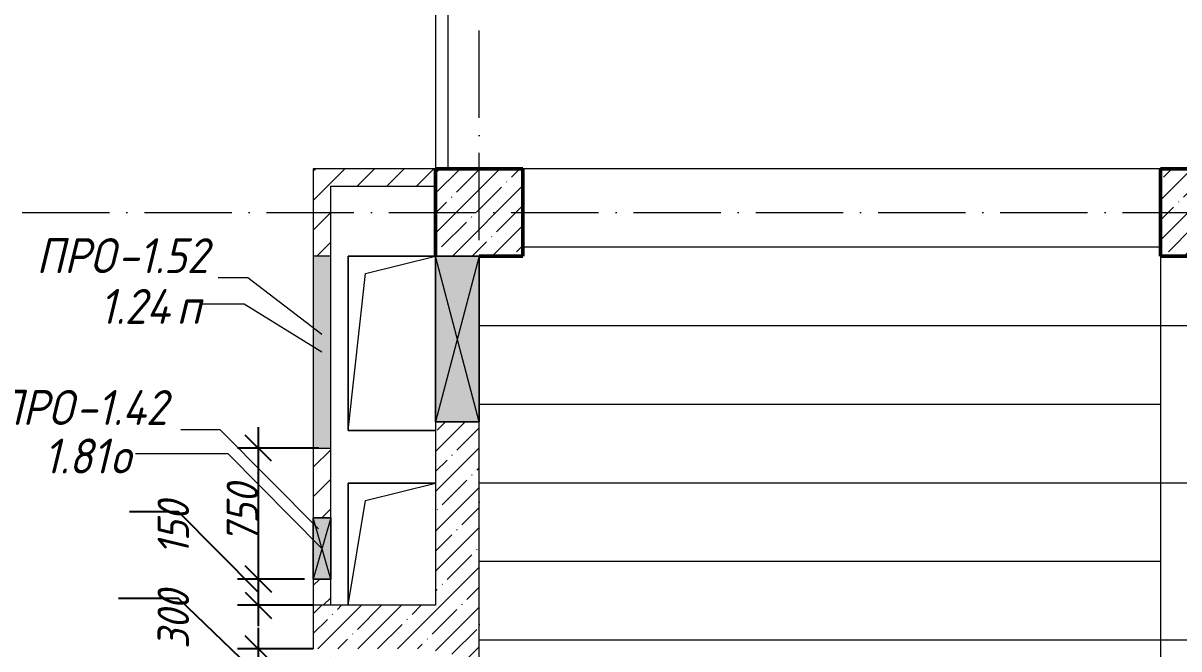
# Model space of a CAD drawing. Header units: millimetres. Extents: x -12989 to 629078, y -109036 to 555275.
# Drawn here: x 520252 to 526869, y 289873 to 293457 of the extents above; entities that cross this region are included whole.
import ezdxf

# ---------------------------------------------------------------- set-up
doc = ezdxf.new("R2010")
doc.units = ezdxf.units.MM
doc.linetypes.add('50_200_ШТРИХ_1Т_ш5_п1_п1_', pattern=[700, 500, -100, 0, -100])
for name, color, linetype, lineweight in [('A-____-____-DIMS', 7, 'Continuous', 9), ('A-DETL-____-OTLN-4', 7, 'Continuous', 18), ('A-DETL-GENF-OTLN', 7, 'Continuous', 9), ('A-FLOR-____-OTLN', 7, 'Continuous', 9), ('A-GENM-____-IDEN', 7, 'Continuous', 9), ('A-GENM-____-OTLN', 7, 'Continuous', 9), ('A-GLAZ-____-IDEN', 7, 'Continuous', 9), ('A-GLAZ-____-OTLN', 7, 'Continuous', 9), ('A-WALL-____-MCUT-1', 7, 'Continuous', 9), ('A-WALL-____-PATT-1', 7, 'Continuous', 9), ('A-WALL-FNSH-MCUT-1', 7, 'Continuous', 9), ('S-COLS-____-MCUT', 7, 'Continuous', 50), ('S-COLS-____-OTLN', 7, 'Continuous', 9), ('S-GRID-____-OTLN-1', 7, '50_200_ШТРИХ_1Т_ш5_п1_п1_', 9), ('S-STRS-____-OTLN-1', 7, 'Continuous', 9)]:
    doc.layers.add(name, color=color, linetype=linetype, lineweight=lineweight)
doc.layers.add('A-GLAZ-____-OTLN-1', color=7, linetype='Continuous', lineweight=9, true_color=0xc0c0c0)
doc.styles.add('ISOCPEUR_I_10', font='isocpeui.ttf', dxfattribs={"width": 0.9, "height": 180})
doc.styles.add('ISOCPEUR_I_9', font='isocpeui.ttf', dxfattribs={"width": 0.9, "height": 250})
doc.dimstyles.new('ISO-1_8_0_9К_СРЕДНИЙ_Кладочные_3', dxfattribs={"dimscale": 304.8, "dimtxt": 179.276612, "dimasz": 0.492126, "dimexe": 0.393701, "dimexo": 0, "dimgap": 0, "dimtad": 1, "dimdec": 3, "dimrnd": 0.001, "dimdsep": 46, "dimtxsty": 'ISOCPEUR_I_10', "dimblk1": 'OBLIQUE', "dimblk2": 'OBLIQUE', "dimsah": 1, "dimcen": 0.09, "dimdle": 0.393701, "dimazin": 0, "dimtfac": 1, "dimtdec": 4, "dimtix": 1, "dimtmove": 0, "dimatfit": 3, "dimfxl": 1, "dimtvp": 1, "dimtolj": 1, "dimtzin": 0, "dimarcsym": 2})
doc.dimstyles.new('ISO-1_8_0_9К_СРЕДНИЙ_Кладочные_4', dxfattribs={"dimscale": 304.8, "dimtxt": 179.276612, "dimasz": 0.492126, "dimexe": 0.393701, "dimexo": 0, "dimgap": 0, "dimtad": 1, "dimdec": 3, "dimrnd": 0.001, "dimdsep": 46, "dimtxsty": 'ISOCPEUR_I_10', "dimblk1": 'OBLIQUE', "dimblk2": 'OBLIQUE', "dimsah": 1, "dimcen": 0.09, "dimdle": 0.393701, "dimazin": 0, "dimtfac": 1, "dimtdec": 4, "dimtix": 1, "dimtmove": 1, "dimatfit": 3, "dimfxl": 1, "dimtvp": 1, "dimtolj": 1, "dimtzin": 0, "dimarcsym": 2})
pattern_1 = [(45, (513013.31, 265891.49), (-84.8528, 84.8528), [])]
pattern_2 = [(45, (513013.31, 265891.49), (-114.0493, 114.0493), []), (45, (513127.36, 265891.49), (-114.0493, 114.0493), [201.612, -40.322, 3.353, -36.97])]

# ---------------------------------------------------------------- blocks, each defined once
blk = doc.blocks.new('BSC_Колонна _Прямоугольная - 500х500-V2-АР1_План отверстий 1 этажа в осях 1-64_А-ГГ')
at = {"layer": 'S-COLS-____-OTLN'}
h = blk.add_hatch(dxfattribs=at)
h.set_pattern_fill('FP_30', color=256, style=0, pattern_type=2)
h.set_pattern_definition([(45, (-9850, -26481.04), (-114.04925, 114.04925), []), (45, (-9735.95, -26481.04), (-114.04925, 114.04925), [201.613, -40.323, 3.353, -36.97])])
h.paths.add_polyline_path([(-250, -250), (250, -250), (250, 250), (-250, 250)], flags=0)
at = {"layer": 'S-COLS-____-MCUT'}
for p, q in [((250, 250), (-250, 250)), ((-250, 250), (-250, -250)), ((250, -250), (250, 250)), ((0, -250), (250, -250))]:
    blk.add_line(p, q, dxfattribs=at)
blk = doc.blocks.new('BSC_Колонна _Прямоугольная - 500х700-V6-АР1_План отверстий 1 этажа в осях 1-64_А-ГГ')
at = {"layer": 'S-COLS-____-OTLN'}
h = blk.add_hatch(dxfattribs=at)
h.set_pattern_fill('FP_34', color=256, style=0, pattern_type=2)
h.set_pattern_definition([(315, (-26481.04, 14100), (114.04925, 114.04925), []), (315, (-26481.04, 13985.95), (114.04925, 114.04925), [201.613, -40.323, 3.353, -36.97])])
h.paths.add_polyline_path([(-250, 350), (-250, -350), (250, -350), (250, 350)], flags=0)
at = {"layer": 'S-COLS-____-MCUT'}
for p, q in [((250, 350), (-250, 350)), ((-250, 350), (-250, -350)), ((250, -350), (250, 350)), ((-250, -350), (250, -350))]:
    blk.add_line(p, q, dxfattribs=at)
blk = doc.blocks.new('AR_Отверстие прямоугольное _в стене__БезПР - AR_Отверстие прямоугольное _в стене__БезПР-30590122-АР1_План отверстий 1 этажа в осях 1-64_А-ГГ')
at = {"layer": 'A-GLAZ-____-OTLN-1'}
blk.add_hatch(color=256, dxfattribs=at).paths.add_polyline_path([(475, -125), (475, 125), (-475, 125), (-475, -125)], flags=0)
at = {"layer": 'A-DETL-GENF-OTLN'}
for p, q in [((-475, -125), (-475, 125)), ((-475, 125), (475, 125)), ((475, 125), (-475, -125)), ((-475, 125), (475, -125)), ((475, 125), (-475, 125)), ((-475, 125), (-475, -125)), ((475, 125), (475, -125)), ((475, -125), (475, 125)), ((475, -125), (-475, -125)), ((-475, -125), (475, -125))]:
    blk.add_line(p, q, dxfattribs=at)
at = {"layer": 'A-GLAZ-____-OTLN'}
blk.add_line((475, 125), (-475, 125), dxfattribs=at)
blk = doc.blocks.new('AR_Отверстие прямоугольное _в плите_ - AR_Отверстие прямоугольное _в плите_-30552728-АР1_План отверстий 1 этажа в осях 1-64_А-ГГ')
at = {"layer": 'A-GENM-____-OTLN'}
for p, q in [((250, 500), (-250, 500)), ((-250, 500), (-250, -500)), ((-150, 400), (250, 500)), ((-250, -500), (-150, 400)), ((-250, -500), (250, -500))]:
    blk.add_line(p, q, dxfattribs=at)
blk = doc.blocks.new('AR_Отверстие прямоугольное _в плите_ - AR_Отверстие прямоугольное _в плите_-30552824-АР1_План отверстий 1 этажа в осях 1-64_А-ГГ')
at = {"layer": 'A-GENM-____-OTLN'}
for p, q in [((250, 350), (-250, 350)), ((-250, 350), (-250, -349.7)), ((-150, 250), (250, 350)), ((-250, -349.7), (-150, 250))]:
    blk.add_line(p, q, dxfattribs=at)
blk = doc.blocks.new('AR_Отверстие прямоугольное _в стене_ - AR_Отверстие прямоугольное _в стене__ОВ-36775889-АР1_План отверстий 1 этажа в осях 1-64_А-ГГ')
at = {"layer": 'A-GLAZ-____-OTLN'}
blk.add_hatch(color=256, dxfattribs=at).paths.add_polyline_path([(175, -50), (175, 50), (-175, 50), (-175, -50)], flags=0)
at = {"layer": 'A-DETL-GENF-OTLN'}
for p, q in [((-175, -50), (-175, 50)), ((-175, 50), (175, 50)), ((175, 50), (-175, -50)), ((-175, 50), (175, -50)), ((175, 50), (-175, 50)), ((-175, 50), (-175, -50)), ((175, 50), (175, -50)), ((175, -50), (175, 50)), ((175, -50), (-175, -50)), ((-175, -50), (175, -50))]:
    blk.add_line(p, q, dxfattribs=at)
blk = doc.blocks.new('AR_Отверстие Ниша - Лючок-36787043-АР1_План отверстий 1 этажа в осях 1-64_А-ГГ')
at = {"layer": 'A-GLAZ-____-OTLN'}
blk.add_hatch(color=256, dxfattribs=at).paths.add_polyline_path([(550, 50), (-550, 50), (-550, -50), (550, -50)], flags=0)
for p, q in [((550, 50), (-550, 50)), ((-550, 50), (-550, -50)), ((550, -50), (550, 50)), ((-550, -50), (550, -50))]:
    blk.add_line(p, q, dxfattribs=at)
blk = doc.blocks.new('_Oblique')
at = {"color": 0, "linetype": 'ByBlock', "lineweight": -2}
blk.add_line((-0.5, -0.5), (0.5, 0.5), dxfattribs=at)
blk = doc.blocks.new('*D5880')
at = {"layer": 'A-____-____-DIMS', "color": 0, "lineweight": -2, "transparency": 16777216}
for p, q in [((521598.7, 291142.5), (521598.7, 290152.5)), ((521945.7, 291022.5), (521478.7, 291022.5)), ((521863.3, 290272.5), (521478.7, 290272.5))]:
    blk.add_line(p, q, dxfattribs=at)
at = {"layer": 'Defpoints', "color": 0, "transparency": 16777216}
for p in [(521945.7, 291022.5), (521598.7, 290272.5), (521863.3, 290272.5)]:
    blk.add_point(p, dxfattribs=at)
at = {"layer": 'A-____-____-DIMS', "color": 0, "lineweight": -2, "transparency": 16777216, "xscale": 150, "yscale": 150, "zscale": 150}
for p, rotation in [((521598.7, 291022.5), 90), ((521598.7, 290272.5), 270)]:
    blk.add_blockref('_Oblique', p, dxfattribs=dict(at, rotation=rotation))
at = {"layer": 'A-____-____-DIMS', "color": 0, "transparency": 16777216, "insert": (521507.5, 290647.5), "char_height": 180, "width": 409.578, "attachment_point": 5, "rotation": 90, "style": 'ISOCPEUR_I_10'}
blk.add_mtext('\\A1;750', dxfattribs=at)
blk = doc.blocks.new('*D5881')
at = {"layer": 'A-____-____-DIMS', "color": 0, "lineweight": -2, "transparency": 16777216}
for p, q in [((521141.9, 290657.6), (520861.4, 290657.6)), ((521598.7, 290197.5), (521141.9, 290657.6)), ((521598.7, 290392.5), (521598.7, 290002.5)), ((521863.3, 290272.5), (521478.7, 290272.5)), ((521913.3, 290122.5), (521478.7, 290122.5))]:
    blk.add_line(p, q, dxfattribs=at)
at = {"layer": 'Defpoints', "color": 0, "transparency": 16777216}
for p in [(521863.3, 290272.5), (521598.7, 290122.5), (521913.3, 290122.5)]:
    blk.add_point(p, dxfattribs=at)
at = {"layer": 'A-____-____-DIMS', "color": 0, "lineweight": -2, "transparency": 16777216, "xscale": 150, "yscale": 150, "zscale": 150}
for p, rotation in [((521598.7, 290272.5), 90), ((521598.7, 290122.5), 270)]:
    blk.add_blockref('_Oblique', p, dxfattribs=dict(at, rotation=rotation))
at = {"layer": 'A-____-____-DIMS', "color": 0, "transparency": 16777216, "insert": (521021.9, 290409.4), "char_height": 180, "width": 368.207, "attachment_point": 1, "rotation": 90, "line_spacing_factor": 1.149209, "style": 'ISOCPEUR_I_10'}
blk.add_mtext('\\A1;150', dxfattribs=at)
blk = doc.blocks.new('*D5882')
at = {"layer": 'A-____-____-DIMS', "color": 0, "lineweight": -2, "transparency": 16777216}
for p, q in [((521141.9, 290161.4), (520797.8, 290161.4)), ((521598.7, 289722.5), (521141.9, 290161.4)), ((521598.7, 289992.5), (521598.7, 289452.5)), ((521913.3, 289872.5), (521478.7, 289872.5)), ((521913.3, 289572.5), (521478.7, 289572.5))]:
    blk.add_line(p, q, dxfattribs=at)
at = {"layer": 'Defpoints', "color": 0, "transparency": 16777216}
for p in [(521913.3, 289872.5), (521598.7, 289572.5), (521913.3, 289572.5)]:
    blk.add_point(p, dxfattribs=at)
at = {"layer": 'A-____-____-DIMS', "color": 0, "lineweight": -2, "transparency": 16777216, "xscale": 150, "yscale": 150, "zscale": 150}
for p, rotation in [((521598.7, 289872.5), 90), ((521598.7, 289572.5), 270)]:
    blk.add_blockref('_Oblique', p, dxfattribs=dict(at, rotation=rotation))
at = {"layer": 'A-____-____-DIMS', "color": 0, "transparency": 16777216, "insert": (521021.9, 289871.8), "char_height": 180, "width": 409.578, "attachment_point": 1, "rotation": 90, "line_spacing_factor": 1.149209, "style": 'ISOCPEUR_I_10'}
blk.add_mtext('\\A1;300', dxfattribs=at)

msp = doc.modelspace()

# ---------------------------------------------------------------- hatches: boundary and pattern name
at = {"layer": 'A-WALL-____-PATT-1'}
h = msp.add_hatch(dxfattribs=at)
h.set_pattern_fill('FP_4', color=256, style=0, pattern_type=2)
h.set_pattern_definition(pattern_1)
h.paths.add_polyline_path([(521913.3109, 290122.5335), (522013.3109, 290122.5335), (522013.3109, 290272.5335), (521913.3109, 290272.5335)], flags=0)
h.paths.add_polyline_path([(522013.3109, 290622.5335), (522013.3109, 291022.5335), (521913.3109, 291022.5335), (521913.3109, 290622.5335), (521934.1442, 290622.5335)], flags=0)
h.paths.add_polyline_path([(521913.3109, 292122.5335), (522013.3109, 292122.5335), (522013.3109, 292622.5335), (521913.3109, 292622.5335)], flags=0)
h = msp.add_hatch(dxfattribs=at)
h.set_pattern_fill('FP_4', color=256, style=0, pattern_type=2)
h.set_pattern_definition(pattern_1)
h.paths.add_polyline_path([(522613.3109, 292522.5335), (522613.3109, 292622.5335), (522013.3109, 292622.5335), (522013.3109, 292522.5335)], flags=0)
h = msp.add_hatch(dxfattribs=at)
h.set_pattern_fill('FP_27', color=256, style=0, pattern_type=2)
h.set_pattern_definition(pattern_2)
h.paths.add_polyline_path([(522863.3109, 288922.5335), (522863.3109, 291172.5335), (522613.3109, 291172.5335), (522613.3109, 288922.5335)], flags=0)
h = msp.add_hatch(dxfattribs=at)
h.set_pattern_fill('FP_27', color=256, style=0, pattern_type=2)
h.set_pattern_definition(pattern_2)
h.paths.add_polyline_path([(522613.3109, 289872.5335), (522613.3109, 290122.5335), (521913.3109, 290122.5335), (521913.3109, 289872.5335)], flags=0)
h = msp.add_hatch(dxfattribs=at)
h.set_pattern_fill('FP_4', color=256, style=0, pattern_type=2)
h.set_pattern_definition(pattern_1)
h.paths.add_polyline_path([(521913.3109, 287522.5335), (522013.3109, 287522.5335), (522013.3109, 289272.5335), (521913.3109, 289272.5335), (521913.3109, 288985.8214)], flags=0)
h.paths.add_polyline_path([(521913.3109, 289572.5335), (522013.3109, 289572.5335), (522013.3109, 289872.5335), (521913.3109, 289872.5335)], flags=0)

# ---------------------------------------------------------------- linework, layer by layer
at = {"layer": 'A-DETL-____-OTLN-4'}
for p, q in [((522613.3109, 298122.5335), (522613.3109, 292622.5335)), ((522683.3109, 298122.5335), (522683.3109, 292622.5335))]:
    msp.add_line(p, q, dxfattribs=at)
at = {"layer": 'A-FLOR-____-OTLN'}
for p, q in [((522113.3109, 292122.5335), (522613.3109, 292122.5335)), ((522113.3109, 291122.5335), (522113.3109, 292122.5335)), ((522613.3109, 291122.5335), (522113.3109, 291122.5335)), ((522113.3109, 290822.2795), (522613.3109, 290822.2795)), ((522113.3109, 290122.5335), (522113.3109, 290822.2795))]:
    msp.add_line(p, q, dxfattribs=at)
at = {"layer": 'A-GENM-____-IDEN'}
for p, q in [((521539.123, 291997.6077), (521369.7712, 291997.6077)), ((521963.3109, 291672.5545), (521539.123, 291997.6077)), ((521380.0065, 291127.9009), (521155.1812, 291127.9009)), ((521943.3109, 290560.3251), (521380.0065, 291127.9009))]:
    msp.add_line(p, q, dxfattribs=at)
at = {"layer": 'A-GLAZ-____-IDEN'}
for p, q in [((521517.4559, 291846.4009), (521274.2663, 291846.4009)), ((521963.3109, 291572.5335), (521517.4559, 291846.4009)), ((521426.9414, 290989.5348), (520895.4136, 290989.5348)), ((521963.3109, 290447.5335), (521426.9414, 290989.5348))]:
    msp.add_line(p, q, dxfattribs=at)
at = {"layer": 'A-WALL-____-MCUT-1'}
for p, q in [((522613.3109, 291172.5335), (522613.3109, 290122.5335)), ((522863.3109, 288922.5335), (522863.3109, 291172.5335)), ((522613.3109, 290122.5335), (521913.3109, 290122.5335)), ((521913.3109, 290122.5335), (521913.3109, 289872.5335))]:
    msp.add_line(p, q, dxfattribs=at)
at = {"layer": 'A-WALL-FNSH-MCUT-1'}
for p, q in [((521913.3109, 292622.5335), (521913.3109, 292122.5335)), ((522613.3109, 292622.5335), (521913.3109, 292622.5335)), ((522013.3109, 292122.5335), (522013.3109, 292522.5335)), ((522013.3109, 292522.5335), (522613.3109, 292522.5335)), ((521913.3109, 291022.5335), (521913.3109, 290622.5335)), ((522013.3109, 290622.5335), (522013.3109, 291022.5335)), ((521913.3109, 290272.5335), (521913.3109, 290122.5335)), ((522013.3109, 290122.5335), (522013.3109, 290272.5335)), ((521913.3109, 290122.5335), (521913.3109, 290122.5335))]:
    msp.add_line(p, q, dxfattribs=at)
at = {"layer": 'S-GRID-____-OTLN-1'}
for p, q in [((522863.3109, 261408.8852), (522863.3109, 315772.4512)), ((508344.5407, 292372.5335), (539721.0501, 292372.5335))]:
    msp.add_line(p, q, dxfattribs=at)
at = {"layer": 'S-STRS-____-OTLN-1'}
for p, q in [((526763.3109, 292622.5335), (523113.3109, 292622.5335)), ((526763.3109, 292622.5335), (523113.3109, 292622.5335)), ((526763.3109, 292172.5335), (523113.3109, 292172.5335)), ((526763.3109, 292172.5335), (523113.3109, 292172.5335)), ((526763.3109, 292122.5335), (526763.3109, 291722.5335)), ((526763.3109, 292122.5335), (526763.3109, 291722.5335)), ((526763.3109, 291722.5335), (522863.3109, 291722.5335)), ((526763.3109, 291722.5335), (522863.3109, 291722.5335)), ((526763.3109, 291722.5335), (526763.3109, 290822.5335)), ((534363.3109, 291722.5335), (526763.3109, 291722.5335)), ((534363.3109, 291722.5335), (526763.3109, 291722.5335)), ((526763.3109, 291272.5335), (522863.3109, 291272.5335)), ((526763.3109, 291272.5335), (522863.3109, 291272.5335)), ((526763.3109, 291272.5335), (526763.3109, 290822.5335)), ((526763.3109, 290822.5335), (522863.3109, 290822.5335)), ((526763.3109, 290822.5335), (522863.3109, 290822.5335)), ((526763.3109, 290822.5335), (526763.3109, 289922.5335)), ((534363.3109, 290822.5335), (526763.3109, 290822.5335)), ((534363.3109, 290822.5335), (526763.3109, 290822.5335)), ((526763.3109, 290372.5335), (522863.3109, 290372.5335)), ((526763.3109, 290372.5335), (522863.3109, 290372.5335)), ((526763.3109, 290372.5335), (526763.3109, 289922.5335)), ((526763.3109, 289922.5335), (522863.3109, 289922.5335)), ((526763.3109, 289922.5335), (522863.3109, 289922.5335)), ((526763.3109, 289922.5335), (526763.3109, 289022.5335)), ((534363.3109, 289922.5335), (526763.3109, 289922.5335)), ((534363.3109, 289922.5335), (526763.3109, 289922.5335))]:
    msp.add_line(p, q, dxfattribs=at)

# ---------------------------------------------------------------- block references
at = {"layer": 'A-GENM-____-OTLN'}
for name, p in [('AR_Отверстие прямоугольное _в плите_ - AR_Отверстие прямоугольное _в плите_-30552728-АР1_План отверстий 1 этажа в осях 1-64_А-ГГ', (522363.3109, 291622.5335)), ('AR_Отверстие прямоугольное _в плите_ - AR_Отверстие прямоугольное _в плите_-30552824-АР1_План отверстий 1 этажа в осях 1-64_А-ГГ', (522363.3109, 290472.2795))]:
    msp.add_blockref(name, p, dxfattribs=at)
at = {"layer": 'A-GLAZ-____-OTLN', "rotation": 269.9999999999999}
for name, p in [('AR_Отверстие Ниша - Лючок-36787043-АР1_План отверстий 1 этажа в осях 1-64_А-ГГ', (521963.3109, 291572.5335)), ('AR_Отверстие прямоугольное _в стене__БезПР - AR_Отверстие прямоугольное _в стене__БезПР-30590122-АР1_План отверстий 1 этажа в осях 1-64_А-ГГ', (522738.3109, 291647.5335)), ('AR_Отверстие прямоугольное _в стене_ - AR_Отверстие прямоугольное _в стене__ОВ-36775889-АР1_План отверстий 1 этажа в осях 1-64_А-ГГ', (521963.3109, 290447.5335))]:
    msp.add_blockref(name, p, dxfattribs=at)
at = {"layer": 'S-COLS-____-OTLN'}
msp.add_blockref('BSC_Колонна _Прямоугольная - 500х500-V2-АР1_План отверстий 1 этажа в осях 1-64_А-ГГ', (522863.3109, 292372.5335), dxfattribs=at)
at = {"layer": 'S-COLS-____-OTLN', "rotation": 89.9999999999999}
msp.add_blockref('BSC_Колонна _Прямоугольная - 500х700-V6-АР1_План отверстий 1 этажа в осях 1-64_А-ГГ', (527113.3109, 292372.5335), dxfattribs=at)

# ---------------------------------------------------------------- texts
at = {"layer": 'A-GENM-____-IDEN', "char_height": 200, "attachment_point": 1, "style": 'ISOCPEUR_I_9'}
for s, insert, width in [('ПРО', (520328.0607, 292224.7238), 562.784625), ('-1.52', (520792.4044, 292224.7238), 663.79725), ('ПРО', (520089.1595, 291355.0171), 562.784625), ('-1.42', (520553.5032, 291355.0171), 692.658)]:
    msp.add_mtext(s, dxfattribs=dict(at, insert=insert, width=width))
at = {"layer": 'A-GLAZ-____-IDEN', "char_height": 200, "attachment_point": 1, "style": 'ISOCPEUR_I_9'}
for s, insert, width in [('1.24', (520690.5096, 291934.0155), 533.923875), ('\\fISOCPEUR|b0|i1|c204|p34|;\\W.9;п', (521131.0408, 291934.0155), 158.734125), ('1.81', (520371.055, 291077.1494), 461.772), ('\\fISOCPEUR|b0|i1|c204|p34|;\\W.9;о', (520752.055, 291077.1494), 158.734125)]:
    msp.add_mtext(s, dxfattribs=dict(at, insert=insert, width=width))

# ---------------------------------------------------------------- dimensions: what is measured, and where the dimension line sits
at = {"layer": 'A-____-____-DIMS'}
dim = msp.add_linear_dim(base=(521598.7056, 290272.5335), p1=(521945.7236, 291022.5335), p2=(521863.3109, 290272.5335), angle=90, dimstyle='ISO-1_8_0_9К_СРЕДНИЙ_Кладочные_3', override={"dimpost": '<>', "dimfxl": 754.514314}, dxfattribs=at)
dim.commit()
dim.dimension.update_dxf_attribs({"geometry": '*D5880', "text_midpoint": (521507.5465, 290647.5335)})
for base, p1, p2, override, picture, middle in [((521598.7056, 290122.5335), (521863.3109, 290272.5335), (521913.3109, 290122.5335), {"dimpost": '<>', "dimfxl": 158.113883}, '*D5881', (521141.9238, 290657.6286)), ((521598.7056, 289572.5335), (521913.3109, 289872.5335), (521913.3109, 289572.5335), {"dimpost": '<>', "dimfxl": 300}, '*D5882', (521141.9238, 290161.4103))]:
    dim = msp.add_linear_dim(base=base, p1=p1, p2=p2, angle=90, dimstyle='ISO-1_8_0_9К_СРЕДНИЙ_Кладочные_4', override=override, dxfattribs=at)
    dim.commit()
    dim.dimension.update_dxf_attribs({"geometry": picture, "text_midpoint": middle, "dimtype": 160, "text_rotation": 90})

doc.saveas('drawing.dxf')
